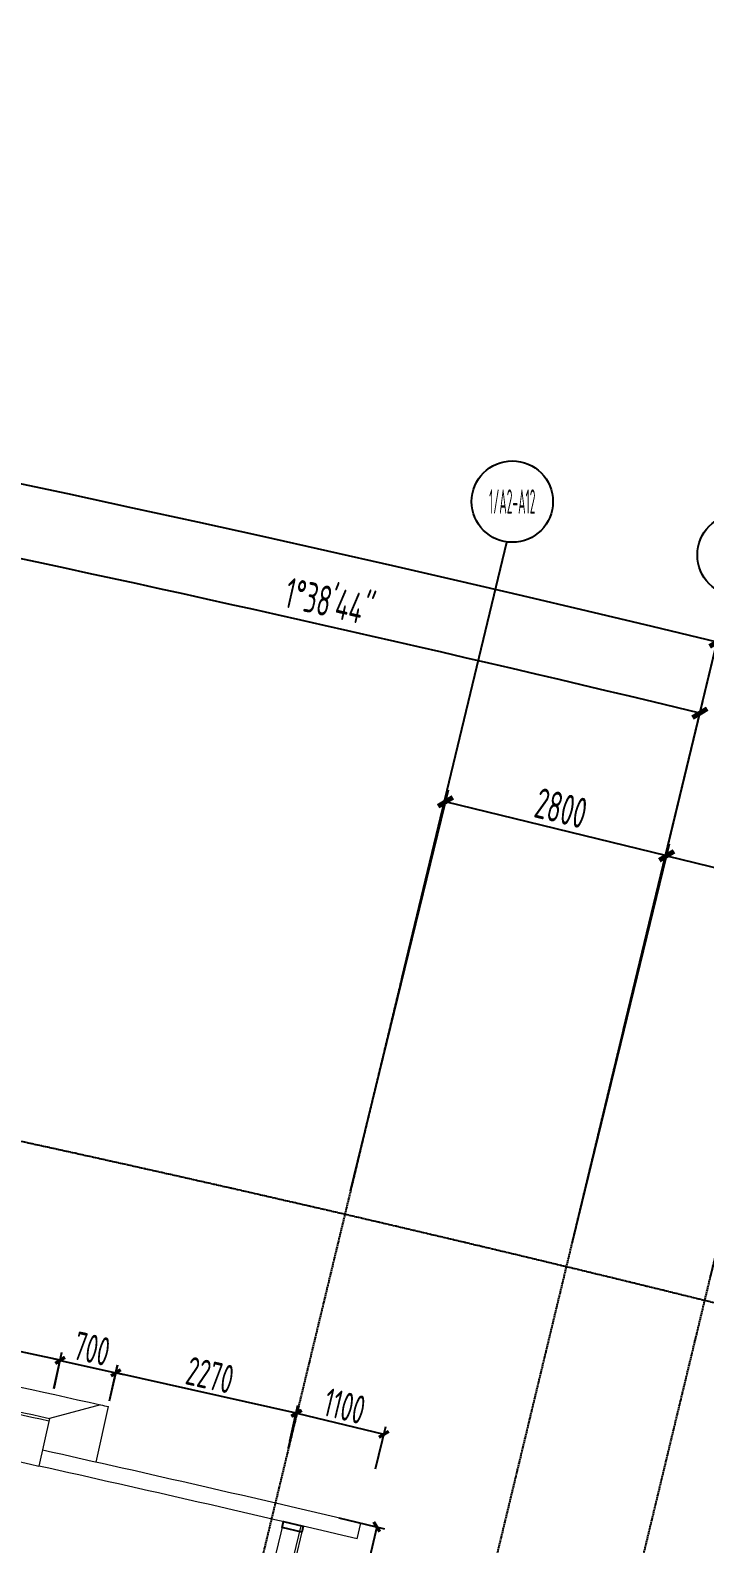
# Model space of a CAD drawing. Header units: millimetres. Extents: x 11515858 to 24947533, y -12764720 to -6305528.
# Drawn here: x 11847892 to 11856185, y -6383283 to -6364681 of the extents above; entities that cross this region are included whole.
import ezdxf
from ezdxf.enums import TextEntityAlignment as Align

# ---------------------------------------------------------------- set-up
doc = ezdxf.new("R2010")
doc.units = ezdxf.units.MM
doc.header["$LTSCALE"] = 10
for name, pattern in [('A2-RG-AXIS$0$CENTER', [2, 1.25, -0.25, 0.25, -0.25]), ('A2-RG-AXIS$0$DOTE', [2.42, 2, -0.2, 0.02, -0.2]), ('A2-RI-F3$0$DOT2', [0.125, 0, -0.125]), ('A2-RI-F3$0$HIDDEN', [0.375, 0.25, -0.125])]:
    doc.linetypes.add(name, pattern=pattern)
for name, color, linetype in [('A2-RB-F3$0$A-DIMS-100', 1, 'Continuous'), ('A2-RG-AXIS$0$A-AXIS', 1, 'Continuous'), ('A2-RG-AXIS$0$A-DIMS-100', 1, 'Continuous'), ('A2-RG-AXIS$0$A-GRID', 1, 'A2-RG-AXIS$0$CENTER'), ('A2-RG-AXIS$0$A-SYMB', 4, 'Continuous'), ('A2-RI-F3$0$an-wndw-mull-v', 3, 'Continuous')]:
    doc.layers.add(name, color=color, linetype=linetype)
for name, color, linetype, lineweight in [('A2-RI-F3$0$A-FLOR-OTLN', 4, 'A2-RI-F3$0$DOT2', 5), ('A2-RI-F3$0$A-GLAZ', 140, 'Continuous', 5), ('A2-RI-F3$0$A-WALL', 7, 'Continuous', 5)]:
    doc.layers.add(name, color=color, linetype=linetype, lineweight=lineweight)
doc.styles.add('A2-RB-F3$0$XD2008', font='hzs.shx', dxfattribs={"width": 0.7, "bigfont": 'hztxt.shx'})
doc.styles.add('A2-RG-AXIS$0$ECADI', font='hzs.shx', dxfattribs={"width": 0.7, "bigfont": 'hztxt.shx'})
doc.styles.add('A2-RG-AXIS$0$XD2008', font='hzs.shx', dxfattribs={"width": 0.7, "bigfont": 'hztxt.shx'})
doc.dimstyles.new('A2-RB-F3$0$XD100$0', dxfattribs={"dimscale": 100, "dimtxt": 3.5, "dimasz": 1, "dimexe": 1, "dimexo": 2, "dimgap": 0.5, "dimtad": 1, "dimdec": 0, "dimdsep": 46, "dimtxsty": 'A2-RB-F3$0$XD2008', "dimblk1": 'A2-RB-F3$0$_ArchTick', "dimblk2": 'A2-RB-F3$0$_ArchTick', "dimsah": 1, "dimcen": 2.5, "dimclrt": 4, "dimaunit": 1, "dimadec": 0, "dimazin": 0, "dimtfac": 1, "dimtdec": 0, "dimtix": 1, "dimtmove": 1, "dimatfit": 3, "dimfxl": 0, "dimtolj": 1, "dimtzin": 0, "dimarcsym": 0})
doc.dimstyles.new('A2-RG-AXIS$0$XD150', dxfattribs={"dimscale": 300, "dimtxt": 2.5, "dimasz": 1.5, "dimexe": 1, "dimexo": 2, "dimgap": 0.5, "dimtad": 1, "dimdec": 0, "dimdsep": 46, "dimtxsty": 'A2-RG-AXIS$0$XD2008', "dimcen": 2.5, "dimclrt": 4, "dimaunit": 1, "dimadec": 3, "dimazin": 0, "dimtfac": 1, "dimtdec": 0, "dimtmove": 2, "dimatfit": 3, "dimfxl": 0, "dimtolj": 1, "dimtzin": 0, "dimarcsym": 0})
doc.dimstyles.new('A2-RG-AXIS$0$XD150$0', dxfattribs={"dimscale": 150, "dimtxt": 2.5, "dimasz": 1, "dimexe": 1, "dimexo": 2, "dimgap": 0.5, "dimtad": 1, "dimdec": 0, "dimdsep": 46, "dimtxsty": 'A2-RG-AXIS$0$XD2008', "dimblk": 'A2-RG-AXIS$0$_ArchTick', "dimcen": 2.5, "dimclrt": 4, "dimaunit": 1, "dimadec": 0, "dimazin": 0, "dimtfac": 1, "dimtdec": 0, "dimtmove": 2, "dimatfit": 3, "dimfxl": 0, "dimtolj": 1, "dimtzin": 0, "dimarcsym": 0})

# ---------------------------------------------------------------- blocks, each defined once
blk = doc.blocks.new('A2-RG-AXIS$0$ECADI-TAG-GRID')
at = {"color": 13}
blk.add_circle((0, 0), 5, dxfattribs=at)
at = {"style": 'A2-RG-AXIS$0$ECADI', "width": 0.7}
blk.add_attdef('GRID', text='', height=5, dxfattribs=at).set_placement((0, 0), align=Align.MIDDLE)
blk = doc.blocks.new('A2-RG-AXIS$0$_ArchTick')
at = {"color": 0, "linetype": 'ByBlock', "const_width": 0.4}
blk.add_lwpolyline([(-0.5, -0.5), (0.5, 0.5)], dxfattribs=at)
blk = doc.blocks.new('*D500')
at = {"layer": 'A2-RG-AXIS$0$A-DIMS-100', "color": 0, "lineweight": -2, "ltscale": 3, "transparency": 16777216}
for p, q in [((11753070, -6371598), (11752455, -6363872)), ((11854556, -6379588), (11856371, -6372053))]:
    blk.add_line(p, q, dxfattribs=at)
blk.add_arc((11778731, -6694179), 331200, 76.44866, 94.54827, dxfattribs=at)
at = {"layer": 'Defpoints', "color": 0, "ltscale": 3, "transparency": 16777216}
for p in [(11822065, -6365826), (11753093, -6371897), (11854485, -6379879), (11778731, -6694179)]:
    blk.add_point(p, dxfattribs=at)
at = {"layer": 'A2-RG-AXIS$0$A-DIMS-100', "color": 0, "lineweight": -2, "ltscale": 3, "transparency": 16777216, "xscale": 150, "yscale": 150, "zscale": 150}
for p, rotation in [((11752467, -6364022), 184.5482656226652), ((11856336, -6372199), 346.4486630674553)]:
    blk.add_blockref('A2-RG-AXIS$0$_ArchTick', p, dxfattribs=dict(at, rotation=rotation))
at = {"layer": 'A2-RG-AXIS$0$A-DIMS-100', "color": 4, "ltscale": 3, "transparency": 16777216, "insert": (11804749, -6363703), "char_height": 375, "attachment_point": 5, "rotation": 355.4985, "style": 'A2-RG-AXIS$0$XD2008'}
blk.add_mtext('\\A1;18°5\'59"', dxfattribs=at)
blk = doc.blocks.new('*D511')
at = {"layer": 'A2-RG-AXIS$0$A-DIMS-100', "color": 0, "lineweight": -2, "ltscale": 3, "transparency": 16777216}
for p, q in [((11845491, -6377540), (11846904, -6370837)), ((11854556, -6379588), (11856161, -6372928))]:
    blk.add_line(p, q, dxfattribs=at)
blk.add_arc((11778731, -6694179), 330300, 76.44866, 78.09408, dxfattribs=at)
at = {"layer": 'Defpoints', "color": 0, "ltscale": 3, "transparency": 16777216}
for p in [(11853048, -6372348), (11845429, -6377834), (11854485, -6379879), (11778731, -6694179)]:
    blk.add_point(p, dxfattribs=at)
at = {"layer": 'A2-RG-AXIS$0$A-DIMS-100', "color": 0, "lineweight": -2, "ltscale": 3, "transparency": 16777216, "xscale": 150, "yscale": 150, "zscale": 150}
for p, rotation in [((11846873, -6370984), 168.0940794046412), ((11856125, -6373074), 346.4486609929079)]:
    blk.add_blockref('A2-RG-AXIS$0$_ArchTick', p, dxfattribs=dict(at, rotation=rotation))
at = {"layer": 'A2-RG-AXIS$0$A-DIMS-100', "color": 4, "ltscale": 3, "transparency": 16777216, "insert": (11851573, -6371705), "char_height": 375, "attachment_point": 5, "rotation": 347.2714, "style": 'A2-RG-AXIS$0$XD2008'}
blk.add_mtext('\\A1;1°38\'44"', dxfattribs=at)
blk = doc.blocks.new('*D546')
at = {"layer": 'A2-RG-AXIS$0$A-DIMS-100', "color": 0, "lineweight": -2, "ltscale": 3, "transparency": 16777216}
for p, q in [((11854556, -6379588), (11855753, -6374682)), ((11855717, -6374827), (11857418, -6375242)), ((11856256, -6380002), (11857453, -6375096))]:
    blk.add_line(p, q, dxfattribs=at)
at = {"layer": 'Defpoints', "color": 0, "ltscale": 3, "transparency": 16777216}
for p in [(11857418, -6375242), (11854485, -6379879), (11856185, -6380294)]:
    blk.add_point(p, dxfattribs=at)
at = {"layer": 'A2-RG-AXIS$0$A-DIMS-100', "color": 0, "lineweight": -2, "ltscale": 3, "transparency": 16777216, "xscale": 150, "yscale": 150, "zscale": 150}
for p, rotation in [((11855717, -6374827), 166.2935912375839), ((11857418, -6375242), 346.2935912375839)]:
    blk.add_blockref('A2-RG-AXIS$0$_ArchTick', p, dxfattribs=dict(at, rotation=rotation))
at = {"layer": 'A2-RG-AXIS$0$A-DIMS-100', "color": 4, "ltscale": 3, "transparency": 16777216, "insert": (11856630, -6374780), "char_height": 375, "attachment_point": 5, "rotation": 346.2936, "style": 'A2-RG-AXIS$0$XD2008'}
blk.add_mtext('\\A1;1750', dxfattribs=at)
blk = doc.blocks.new('*D547')
at = {"layer": 'A2-RG-AXIS$0$A-DIMS-100', "color": 0, "lineweight": -2, "ltscale": 3, "transparency": 16777216}
for p, q in [((11851831, -6378944), (11853033, -6374018)), ((11855717, -6374827), (11852997, -6374164)), ((11854556, -6379588), (11855753, -6374682))]:
    blk.add_line(p, q, dxfattribs=at)
at = {"layer": 'Defpoints', "color": 0, "ltscale": 3, "transparency": 16777216}
for p in [(11852997, -6374164), (11851760, -6379235), (11854485, -6379879)]:
    blk.add_point(p, dxfattribs=at)
at = {"layer": 'A2-RG-AXIS$0$A-DIMS-100', "color": 0, "lineweight": -2, "ltscale": 3, "transparency": 16777216, "xscale": 150, "yscale": 150, "zscale": 150}
for p, rotation in [((11852997, -6374164), 166.2935912210491), ((11855717, -6374827), 346.2935912210492)]:
    blk.add_blockref('A2-RG-AXIS$0$_ArchTick', p, dxfattribs=dict(at, rotation=rotation))
at = {"layer": 'A2-RG-AXIS$0$A-DIMS-100', "color": 4, "ltscale": 3, "transparency": 16777216, "insert": (11854419, -6374241), "char_height": 375, "attachment_point": 5, "rotation": 346.2936, "style": 'A2-RG-AXIS$0$XD2008'}
blk.add_mtext('\\A1;2800', dxfattribs=at)
blk = doc.blocks.new('A2-RB-F3$0$_ArchTick')
at = {"color": 0, "linetype": 'ByBlock', "const_width": 0.4}
blk.add_lwpolyline([(-0.5, -0.5), (0.5, 0.5)], dxfattribs=at)
blk = doc.blocks.new('*D642')
at = {"layer": 'A2-RB-F3$0$A-DIMS-100', "color": 0, "lineweight": -2, "transparency": 16777216}
for p, q in [((11851069, -6382103), (11851194, -6381583)), ((11851171, -6381680), (11852240, -6381938)), ((11852138, -6382361), (11852264, -6381841))]:
    blk.add_line(p, q, dxfattribs=at)
at = {"layer": 'Defpoints', "color": 0, "transparency": 16777216}
for p in [(11852240, -6381938), (11851022, -6382297), (11852092, -6382555)]:
    blk.add_point(p, dxfattribs=at)
at = {"layer": 'A2-RB-F3$0$A-DIMS-100', "color": 0, "lineweight": -2, "transparency": 16777216, "xscale": 100, "yscale": 100, "zscale": 100}
for p, rotation in [((11851171, -6381680), 166.448662266841), ((11852240, -6381938), 346.448662266841)]:
    blk.add_blockref('A2-RB-F3$0$_ArchTick', p, dxfattribs=dict(at, rotation=rotation))
at = {"layer": 'A2-RB-F3$0$A-DIMS-100', "color": 4, "transparency": 16777216, "insert": (11851758, -6381591), "char_height": 350, "attachment_point": 5, "rotation": 346.4487, "style": 'A2-RB-F3$0$XD2008'}
blk.add_mtext('\\A1;1100', dxfattribs=at)
blk = doc.blocks.new('*D736')
at = {"layer": 'A2-RB-F3$0$A-DIMS-100', "color": 0, "lineweight": -2, "transparency": 16777216}
for p, q in [((11851687, -6382966), (11852249, -6383098)), ((11852152, -6383075), (11851476, -6385947)), ((11851011, -6385837), (11851573, -6385970))]:
    blk.add_line(p, q, dxfattribs=at)
at = {"layer": 'Defpoints', "color": 0, "transparency": 16777216}
for p in [(11851492, -6382920), (11850817, -6385791), (11851476, -6385947)]:
    blk.add_point(p, dxfattribs=at)
at = {"layer": 'A2-RB-F3$0$A-DIMS-100', "color": 0, "lineweight": -2, "transparency": 16777216, "xscale": 100, "yscale": 100, "zscale": 100}
for p, rotation in [((11852152, -6383075), 76.75688279214856), ((11851476, -6385947), 256.7568827921485)]:
    blk.add_blockref('A2-RB-F3$0$_ArchTick', p, dxfattribs=dict(at, rotation=rotation))
at = {"layer": 'A2-RB-F3$0$A-DIMS-100', "color": 4, "transparency": 16777216, "insert": (11851595, -6384459), "char_height": 350, "attachment_point": 5, "rotation": 76.7569, "style": 'A2-RB-F3$0$XD2008'}
blk.add_mtext('\\A1;2950', dxfattribs=at)
blk = doc.blocks.new('*D919')
at = {"layer": 'A2-RB-F3$0$A-DIMS-100', "color": 0, "lineweight": -2, "transparency": 16777216}
for p, q in [((11848868, -6381528), (11848967, -6381084)), ((11851160, -6381678), (11848945, -6381182)), ((11851083, -6382024), (11851182, -6381580))]:
    blk.add_line(p, q, dxfattribs=at)
at = {"layer": 'Defpoints', "color": 0, "transparency": 16777216}
for p in [(11848945, -6381182), (11848824, -6381723), (11851039, -6382219)]:
    blk.add_point(p, dxfattribs=at)
at = {"layer": 'A2-RB-F3$0$A-DIMS-100', "color": 0, "lineweight": -2, "transparency": 16777216, "xscale": 100, "yscale": 100, "zscale": 100}
for p, rotation in [((11848945, -6381182), 167.3737909994902), ((11851160, -6381678), 347.3737909994902)]:
    blk.add_blockref('A2-RB-F3$0$_ArchTick', p, dxfattribs=dict(at, rotation=rotation))
at = {"layer": 'A2-RB-F3$0$A-DIMS-100', "color": 4, "transparency": 16777216, "insert": (11850102, -6381210), "char_height": 350, "attachment_point": 5, "rotation": 347.3738, "style": 'A2-RB-F3$0$XD2008'}
blk.add_mtext('\\A1;2270', dxfattribs=at)
blk = doc.blocks.new('*D920')
at = {"layer": 'A2-RB-F3$0$A-DIMS-100', "color": 0, "lineweight": -2, "transparency": 16777216}
for p, q in [((11848183, -6381376), (11848282, -6380932)), ((11848260, -6381030), (11848162, -6381008)), ((11848260, -6381030), (11848944, -6381182)), ((11848867, -6381527), (11848965, -6381084)), ((11848944, -6381182), (11849041, -6381203))]:
    blk.add_line(p, q, dxfattribs=at)
at = {"layer": 'Defpoints', "color": 0, "transparency": 16777216}
for p in [(11848944, -6381182), (11848140, -6381571), (11848824, -6381723)]:
    blk.add_point(p, dxfattribs=at)
at = {"layer": 'A2-RB-F3$0$A-DIMS-100', "color": 0, "lineweight": -2, "transparency": 16777216, "xscale": 100, "yscale": 100, "zscale": 100}
for p, rotation in [((11848260, -6381030), 347.5122897790721), ((11848944, -6381182), 167.5122897790721)]:
    blk.add_blockref('A2-RB-F3$0$_ArchTick', p, dxfattribs=dict(at, rotation=rotation))
at = {"layer": 'A2-RB-F3$0$A-DIMS-100', "color": 4, "transparency": 16777216, "insert": (11848650, -6380886), "char_height": 350, "attachment_point": 5, "rotation": 347.5123, "style": 'A2-RB-F3$0$XD2008'}
blk.add_mtext('\\A1;700', dxfattribs=at)
blk = doc.blocks.new('*D921')
at = {"layer": 'A2-RB-F3$0$A-DIMS-100', "color": 0, "lineweight": -2, "transparency": 16777216}
for p, q in [((11846522, -6381015), (11846618, -6380571)), ((11848259, -6381028), (11846597, -6380669)), ((11848184, -6381374), (11848280, -6380930))]:
    blk.add_line(p, q, dxfattribs=at)
at = {"layer": 'Defpoints', "color": 0, "transparency": 16777216}
for p in [(11846597, -6380669), (11846480, -6381210), (11848141, -6381570)]:
    blk.add_point(p, dxfattribs=at)
at = {"layer": 'A2-RB-F3$0$A-DIMS-100', "color": 0, "lineweight": -2, "transparency": 16777216, "xscale": 100, "yscale": 100, "zscale": 100}
for p, rotation in [((11846597, -6380669), 167.7973327886116), ((11848259, -6381028), 347.7973327886115)]:
    blk.add_blockref('A2-RB-F3$0$_ArchTick', p, dxfattribs=dict(at, rotation=rotation))
at = {"layer": 'A2-RB-F3$0$A-DIMS-100', "color": 4, "transparency": 16777216, "insert": (11847475, -6380628), "char_height": 350, "attachment_point": 5, "rotation": 347.7973, "style": 'A2-RB-F3$0$XD2008'}
blk.add_mtext('\\A1;1700', dxfattribs=at)
blk = doc.blocks.new('A2-RI-F3$0$Bay 1')
at = {"layer": 'A2-RI-F3$0$A-FLOR-OTLN', "linetype": 'Continuous'}
for radius, end in [(320350, 93.62248), (319450, 93.51966)]:
    blk.add_arc((19611, -318847), radius, 93.21111, end, dxfattribs=at)
at = {"layer": 'A2-RI-F3$0$A-GLAZ'}
for radius in [320050, 320020]:
    blk.add_arc((19611, -318847), radius, 93.21111, 93.51966, dxfattribs=at)
at = {"layer": 'A2-RI-F3$0$A-WALL'}
for p, q in [((1667, 1000), (1717, 101)), ((1767, 1005), (1806, 306)), ((-729, 856), (-685, 158)), ((-629, 862), (-37, 599)), ((-37, 599), (0, 0))]:
    blk.add_line(p, q, dxfattribs=at)
for start, end in [(93.19322, 93.21111), (93.62248, 93.64037)]:
    blk.add_arc((19611, -318847), 320350, start, end, dxfattribs=at)
blk = doc.blocks.new('A2-RI-F3$0$A$C047A065C')
at = {"layer": 'A2-RI-F3$0$an-wndw-mull-v'}
blk.add_lwpolyline([(95790, 18262), (95547, 18319), (95564, 18392), (95807, 18335), (95790, 18262)], close=True, dxfattribs=at)
blk = doc.blocks.new('A2-RG-AXIS')
at = {"layer": 'A2-RG-AXIS$0$A-AXIS', "ltscale": 3}
for p, q in [((11852463.3, -6376318.4), (11853752, -6370971.7)), ((11855188.2, -6376962.8), (11856476.8, -6371616.3))]:
    blk.add_line(p, q, dxfattribs=at)
at = {"layer": 'A2-RG-AXIS$0$A-GRID', "linetype": 'A2-RG-AXIS$0$DOTE'}
for p, q in [((11852463.3, -6376318.4), (11846488, -6401109.5)), ((11845769.4, -6416040.8), (11855178.4, -6377003.5)), ((11847468.7, -6416458.9), (11856889.5, -6377372.8))]:
    blk.add_line(p, q, dxfattribs=at)
for radius in [323300, 316700, 313400]:
    blk.add_arc((11778730.7, -6694178.7), radius, 75.589285, 95.407644, dxfattribs=at)
at = {"layer": 'A2-RG-AXIS$0$A-SYMB'}
ref = blk.add_blockref('A2-RG-AXIS$0$ECADI-TAG-GRID', (11853819.1, -6370473.6), dxfattribs=dict(at, xscale=100, yscale=100, zscale=100))
ref.add_attrib('GRID', '1/A2-A12', dxfattribs={"layer": '0', "extrusion": (0, 0, -1), "height": 300, "style": 'A2-RG-AXIS$0$ECADI', "text_generation_flag": 2, "width": 0.4}).set_placement((-11853819.1, -6370473.6), align=Align.MIDDLE)
ref = blk.add_blockref('A2-RG-AXIS$0$ECADI-TAG-GRID', (11856594.1, -6371129.8), dxfattribs=dict(at, xscale=100, yscale=100, zscale=100))
ref.add_attrib('GRID', 'A2-A13', dxfattribs={"layer": '0', "extrusion": (0, 0, -1), "height": 300, "style": 'A2-RG-AXIS$0$ECADI', "text_generation_flag": 2, "width": 0.5}).set_placement((-11856594.1, -6371129.8), align=Align.MIDDLE)
at = {"layer": 'A2-RG-AXIS$0$A-DIMS-100', "ltscale": 3}
for base, p1, p2, picture, middle in [((11822064.9, -6365825.9), (11854485.2, -6379879.3), (11753093.4, -6371896.8), '*D500', (11804748.6, -6363703.1)), ((11853048.1, -6372348), (11845429.2, -6377833.7), (11854485.2, -6379879.3), '*D511', (11851572.6, -6371705.1))]:
    dim = blk.add_angular_dim_3p(base=base, center=(11778730.7, -6694178.7), p1=p1, p2=p2, dimstyle='A2-RG-AXIS$0$XD150', override={"dimscale": 150, "dimasz": 1, "dimblk": 'A2-RG-AXIS$0$_ArchTick', "dimadec": 4}, dxfattribs=at)
    dim.commit()
    dim.dimension.update_dxf_attribs({"geometry": picture, "text_midpoint": middle})
dim = blk.add_linear_dim(base=(11852997.1, -6374163.9), p1=(11854485.2, -6379879.3), p2=(11851760.3, -6379235), angle=166.29359, dimstyle='A2-RG-AXIS$0$XD150$0', dxfattribs=at)
dim.commit()
dim.dimension.update_dxf_attribs({"geometry": '*D547', "text_midpoint": (11854419.4, -6374240.6)})
dim = blk.add_aligned_dim(p1=(11854485.2, -6379879.3), p2=(11856185.4, -6380293.9), distance=5200, dimstyle='A2-RG-AXIS$0$XD150$0', dxfattribs=at)
dim.commit()
dim.dimension.update_dxf_attribs({"geometry": '*D546', "text_midpoint": (11856629.6, -6374779.7)})
blk = doc.blocks.new('A2-RB-F3')
at = {"layer": 'A2-RB-F3$0$A-DIMS-100'}
for p1, p2, distance, picture, middle in [((11848141.4, -6381569.7), (11846480, -6381210.4), -554.3, '*D921', (11847475.5, -6380628.4)), ((11848140.1, -6381571.3), (11848823.8, -6381722.8), 554.3, '*D920', (11848650.5, -6380886.2)), ((11851039.1, -6382219), (11848823.8, -6381722.8), -554.3, '*D919', (11850101.8, -6381210.4)), ((11851022.2, -6382297.5), (11852091.6, -6382555.2), 634.7, '*D642', (11851758.3, -6381590.6)), ((11851492.5, -6382919.9), (11850816.7, -6385791.4), 677.5, '*D736', (11851595, -6384459.3))]:
    dim = blk.add_aligned_dim(p1=p1, p2=p2, distance=distance, dimstyle='A2-RB-F3$0$XD100$0', dxfattribs=at)
    dim.commit()
    dim.dimension.update_dxf_attribs({"geometry": picture, "text_midpoint": middle})
blk = doc.blocks.new('A2-RI-F3')
at = {"layer": 'A2-RI-F3$0$A-GLAZ'}
for p, q in [((11851004.3, -6383011.8), (11850477.7, -6385196.6)), ((11851218.6, -6383061.7), (11850691.6, -6385248.2)), ((11851247.8, -6383068.5), (11850720.8, -6385255.2))]:
    blk.add_line(p, q, dxfattribs=at)
at = {"layer": 'A2-RI-F3$0$A-WALL'}
blk.add_line((11851911.4, -6383223.9), (11851957.2, -6383029.2), dxfattribs=at)
for radius in [319650, 319450]:
    blk.add_arc((11778730.7, -6694178.7), radius, 76.756883, 77.476899, dxfattribs=at)
at = {"linetype": 'A2-RI-F3$0$HIDDEN', "ltscale": 3}
blk.add_blockref('A2-RG-AXIS', (0, 0), dxfattribs=at)
blk.add_blockref('A2-RI-F3$0$A$C047A065C', (11755440.6, -6401403.6))
at = {"xscale": -0.9999999999999998, "rotation": 350.9962757432982}
blk.add_blockref('A2-RI-F3$0$Bay 1', (11847998, -6382329.1), dxfattribs=at)

msp = doc.modelspace()

# ---------------------------------------------------------------- block references
for name in ['A2-RB-F3', 'A2-RI-F3', 'A2-RG-AXIS']:
    msp.add_blockref(name, (0, 0))

doc.saveas('drawing.dxf')
